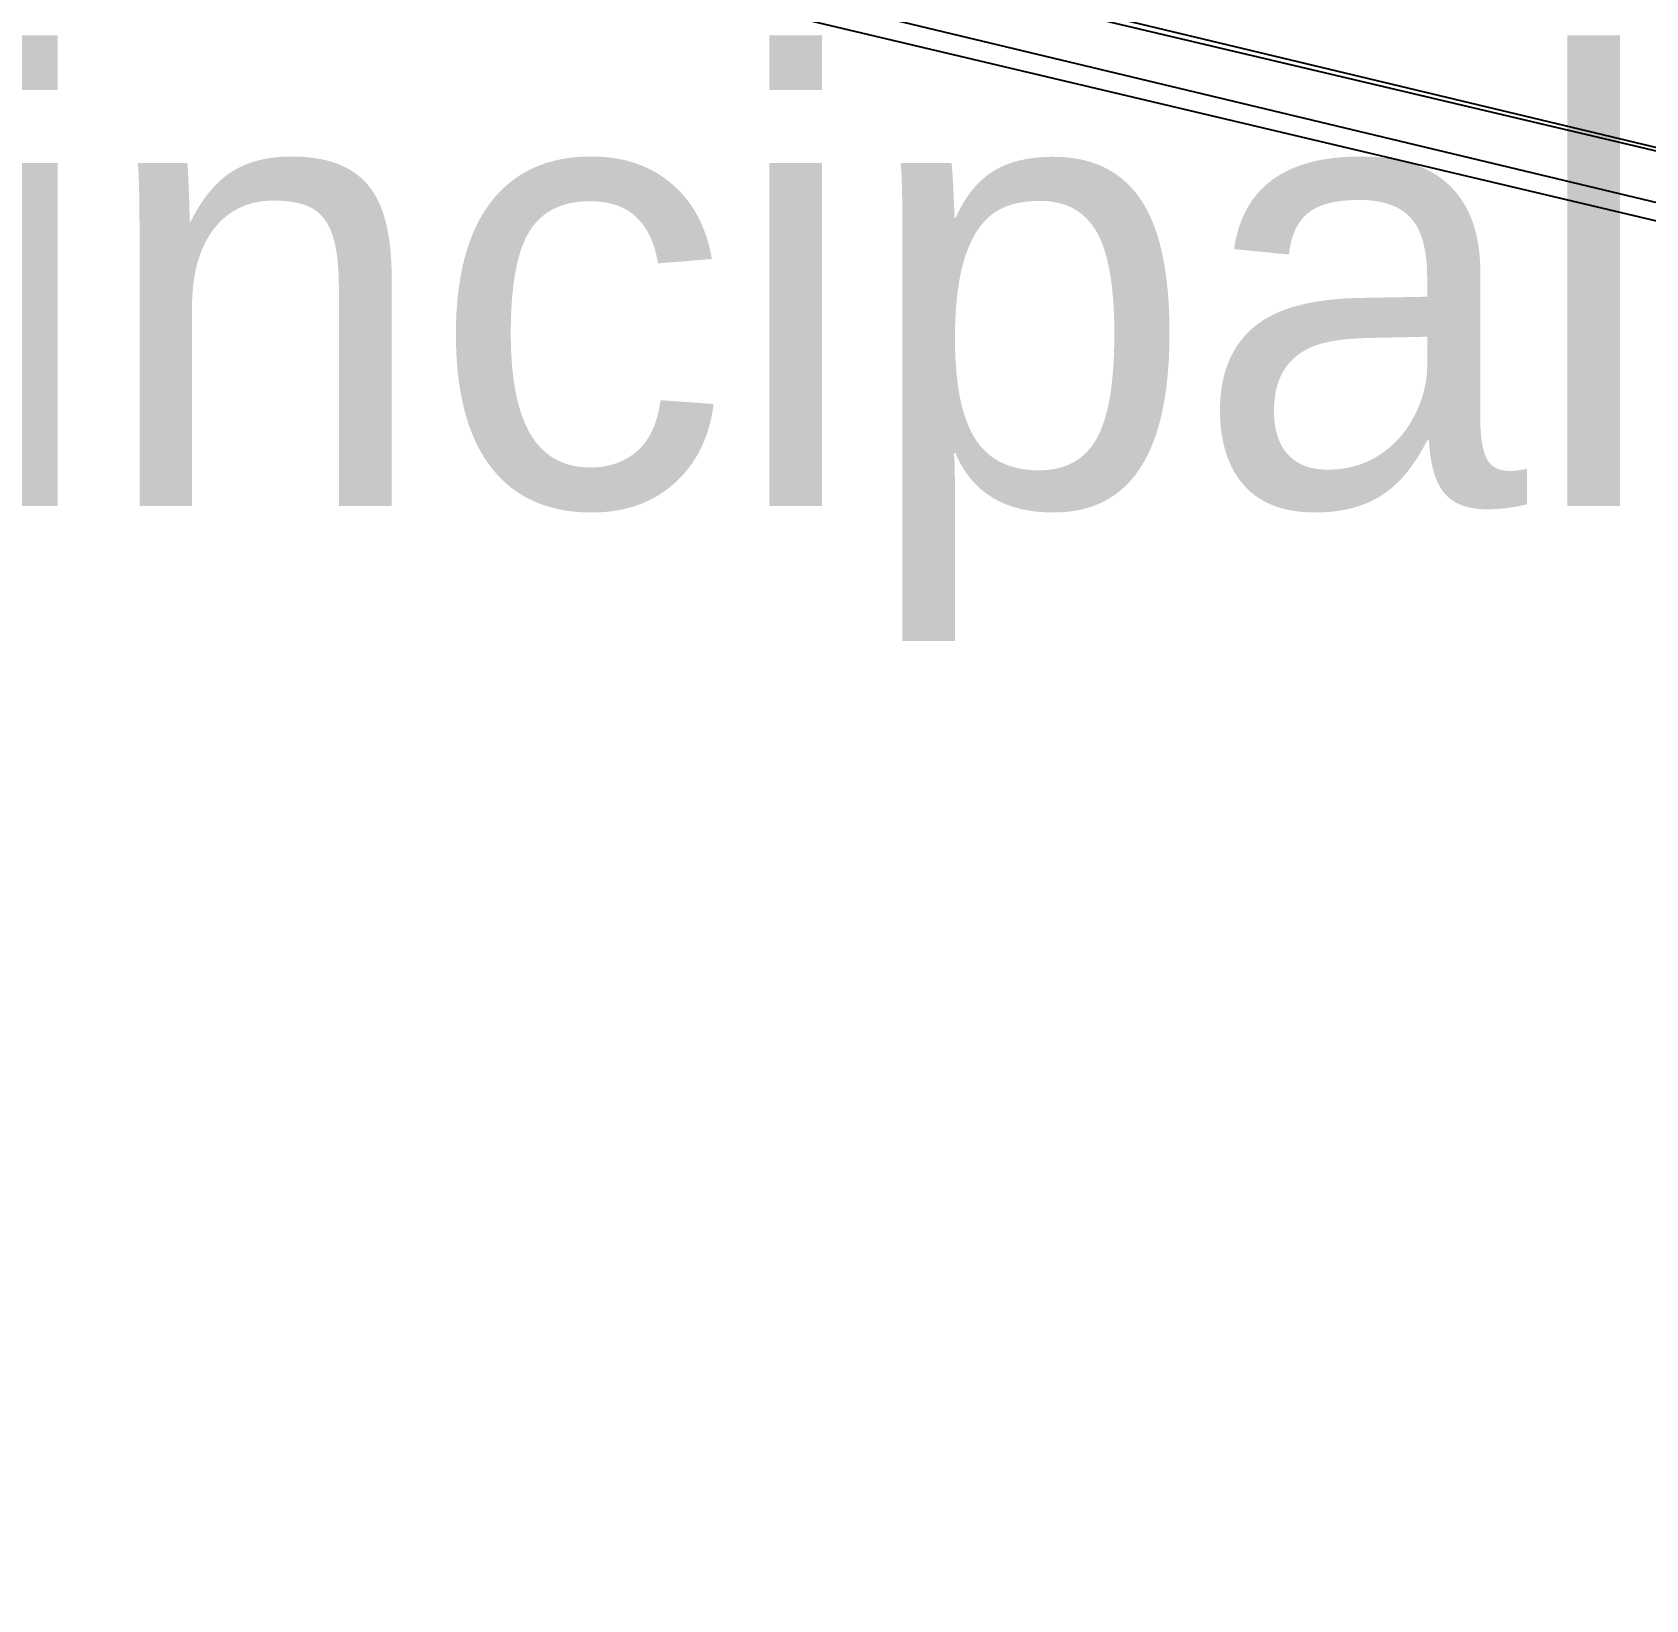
# Model space of a CAD drawing. Header units: feet. Extents: x -84 to 198, y -22 to 181.
# Drawn here: x 128.226 to 132.557, y 102.843 to 107.05 of the extents above; entities that cross this region are included whole.
import ezdxf
from ezdxf.enums import TextEntityAlignment as Align

# ---------------------------------------------------------------- set-up
doc = ezdxf.new("R2010")
doc.units = ezdxf.units.FT
for name, color, linetype in [('A-AREA-UNIDAD', 30, 'CONTINUOUS'), ('A-LINEA', 7, 'CONTINUOUS'), ('A-MURO-CONCRETO', 8, 'CONTINUOUS'), ('A-NOMBRE-ESPACIO', 2, 'CONTINUOUS')]:
    doc.layers.add(name, color=color, linetype=linetype)

msp = doc.modelspace()

# ---------------------------------------------------------------- linework, layer by layer
at = {"layer": 'A-AREA-UNIDAD'}
msp.add_lwpolyline([(135.76, 108.4089), (135.328, 106.4178), (135.12, 106.1689), (134.112, 106.3644), (133.888, 106.8089), (133.632, 106.4889), (130.592, 107.2178), (130.432, 107.4489), (130.912, 109.4044), (129.84, 109.4578), (114.64, 113.0489), (114.128, 111.0044), (112.128, 111.1644), (111.168, 106.9689), (110.912, 106.9333), (110.848, 105.6533), (109.792, 101.4044), (108.8, 101.4044), (103.712, 102.5778), (103.648, 102.8444), (96.512, 104.5333), (95.52, 100.5689), (94.448, 100.5689), (92.192, 101.0489)], dxfattribs=at)
at = {"layer": 'A-LINEA'}
msp.add_line((134.4267, 106.1511), (130.2533, 107.1511), dxfattribs=at)
for points in [[(131.1067, 110.1644), (135.96, 109.0178), (135.2667, 106.0978), (130.4133, 107.2444), (131.1067, 110.1644)], [(130.7333, 109.3778), (130.1867, 107.1111), (134.4133, 106.1111)]]:
    msp.add_lwpolyline(points, dxfattribs=at)
at = {"layer": 'A-MURO-CONCRETO'}
msp.add_lwpolyline([(130.4133, 107.2444), (135.5333, 107.2444), (135.2667, 106.0978), (130.4133, 107.2444), (130.4133, 107.2444)], dxfattribs=at)

# ---------------------------------------------------------------- texts
at = {"layer": 'A-NOMBRE-ESPACIO'}
msp.add_text('Dorm. principal', height=1.2, dxfattribs=at).set_placement((127.2, 105.7778), align=Align.CENTER)

doc.saveas('drawing.dxf')
